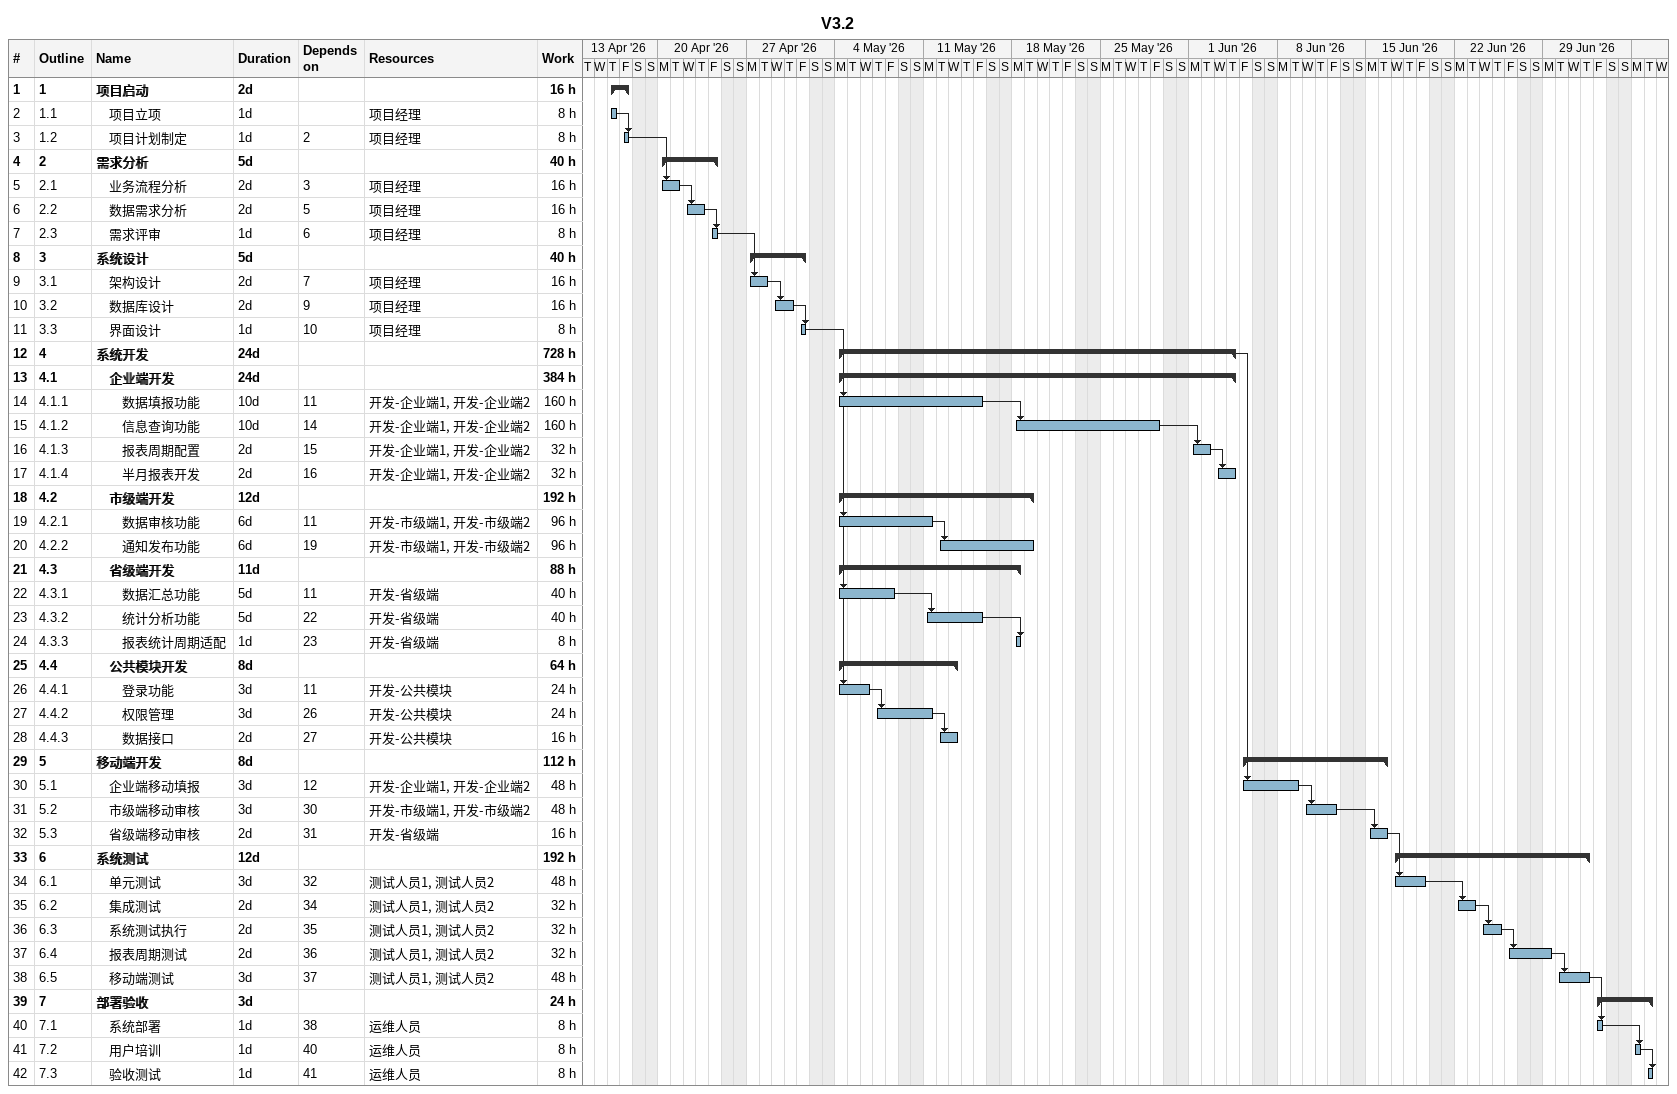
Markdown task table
V3.2

| ID | WBS | Task | Duration | Start | Finish | Predecessors | Resources | Work (h) |
|---|---|---|---|---|---|---|---|---|
| 1 | 1 | **项目启动** | 2d | 2026-04-16 | 2026-04-17 |  |  | 16 |
| 2 | 1.1 | 项目立项 | 1d | 2026-04-16 | 2026-04-16 |  | 项目经理 | 8 |
| 3 | 1.2 | 项目计划制定 | 1d | 2026-04-17 | 2026-04-17 | 2 | 项目经理 | 8 |
| 4 | 2 | **需求分析** | 5d | 2026-04-20 | 2026-04-24 |  |  | 40 |
| 5 | 2.1 | 业务流程分析 | 2d | 2026-04-20 | 2026-04-21 | 3 | 项目经理 | 16 |
| 6 | 2.2 | 数据需求分析 | 2d | 2026-04-22 | 2026-04-23 | 5 | 项目经理 | 16 |
| 7 | 2.3 | 需求评审 | 1d | 2026-04-24 | 2026-04-24 | 6 | 项目经理 | 8 |
| 8 | 3 | **系统设计** | 5d | 2026-04-27 | 2026-05-01 |  |  | 40 |
| 9 | 3.1 | 架构设计 | 2d | 2026-04-27 | 2026-04-28 | 7 | 项目经理 | 16 |
| 10 | 3.2 | 数据库设计 | 2d | 2026-04-29 | 2026-04-30 | 9 | 项目经理 | 16 |
| 11 | 3.3 | 界面设计 | 1d | 2026-05-01 | 2026-05-01 | 10 | 项目经理 | 8 |
| 12 | 4 | **系统开发** | 24d | 2026-05-04 | 2026-06-04 |  |  | 728 |
| 13 | 4.1 | **企业端开发** | 24d | 2026-05-04 | 2026-06-04 |  |  | 384 |
| 14 | 4.1.1 | 数据填报功能 | 10d | 2026-05-04 | 2026-05-15 | 11 | 开发-企业端1, 开发-企业端2 | 160 |
| 15 | 4.1.2 | 信息查询功能 | 10d | 2026-05-18 | 2026-05-29 | 14 | 开发-企业端1, 开发-企业端2 | 160 |
| 16 | 4.1.3 | 报表周期配置 | 2d | 2026-06-01 | 2026-06-02 | 15 | 开发-企业端1, 开发-企业端2 | 32 |
| 17 | 4.1.4 | 半月报表开发 | 2d | 2026-06-03 | 2026-06-04 | 16 | 开发-企业端1, 开发-企业端2 | 32 |
| 18 | 4.2 | **市级端开发** | 12d | 2026-05-04 | 2026-05-19 |  |  | 192 |
| 19 | 4.2.1 | 数据审核功能 | 6d | 2026-05-04 | 2026-05-11 | 11 | 开发-市级端1, 开发-市级端2 | 96 |
| 20 | 4.2.2 | 通知发布功能 | 6d | 2026-05-12 | 2026-05-19 | 19 | 开发-市级端1, 开发-市级端2 | 96 |
| 21 | 4.3 | **省级端开发** | 11d | 2026-05-04 | 2026-05-18 |  |  | 88 |
| 22 | 4.3.1 | 数据汇总功能 | 5d | 2026-05-04 | 2026-05-08 | 11 | 开发-省级端 | 40 |
| 23 | 4.3.2 | 统计分析功能 | 5d | 2026-05-11 | 2026-05-15 | 22 | 开发-省级端 | 40 |
| 24 | 4.3.3 | 报表统计周期适配 | 1d | 2026-05-18 | 2026-05-18 | 23 | 开发-省级端 | 8 |
| 25 | 4.4 | **公共模块开发** | 8d | 2026-05-04 | 2026-05-13 |  |  | 64 |
| 26 | 4.4.1 | 登录功能 | 3d | 2026-05-04 | 2026-05-06 | 11 | 开发-公共模块 | 24 |
| 27 | 4.4.2 | 权限管理 | 3d | 2026-05-07 | 2026-05-11 | 26 | 开发-公共模块 | 24 |
| 28 | 4.4.3 | 数据接口 | 2d | 2026-05-12 | 2026-05-13 | 27 | 开发-公共模块 | 16 |
| 29 | 5 | **移动端开发** | 8d | 2026-06-05 | 2026-06-16 |  |  | 112 |
| 30 | 5.1 | 企业端移动填报 | 3d | 2026-06-05 | 2026-06-09 | 12 | 开发-企业端1, 开发-企业端2 | 48 |
| 31 | 5.2 | 市级端移动审核 | 3d | 2026-06-10 | 2026-06-12 | 30 | 开发-市级端1, 开发-市级端2 | 48 |
| 32 | 5.3 | 省级端移动审核 | 2d | 2026-06-15 | 2026-06-16 | 31 | 开发-省级端 | 16 |
| 33 | 6 | **系统测试** | 12d | 2026-06-17 | 2026-07-02 |  |  | 192 |
| 34 | 6.1 | 单元测试 | 3d | 2026-06-17 | 2026-06-19 | 32 | 测试人员1, 测试人员2 | 48 |
| 35 | 6.2 | 集成测试 | 2d | 2026-06-22 | 2026-06-23 | 34 | 测试人员1, 测试人员2 | 32 |
| 36 | 6.3 | 系统测试执行 | 2d | 2026-06-24 | 2026-06-25 | 35 | 测试人员1, 测试人员2 | 32 |
| 37 | 6.4 | 报表周期测试 | 2d | 2026-06-26 | 2026-06-29 | 36 | 测试人员1, 测试人员2 | 32 |
| 38 | 6.5 | 移动端测试 | 3d | 2026-06-30 | 2026-07-02 | 37 | 测试人员1, 测试人员2 | 48 |
| 39 | 7 | **部署验收** | 3d | 2026-07-03 | 2026-07-07 |  |  | 24 |
| 40 | 7.1 | 系统部署 | 1d | 2026-07-03 | 2026-07-03 | 38 | 运维人员 | 8 |
| 41 | 7.2 | 用户培训 | 1d | 2026-07-06 | 2026-07-06 | 40 | 运维人员 | 8 |
| 42 | 7.3 | 验收测试 | 1d | 2026-07-07 | 2026-07-07 | 41 | 运维人员 | 8 |
